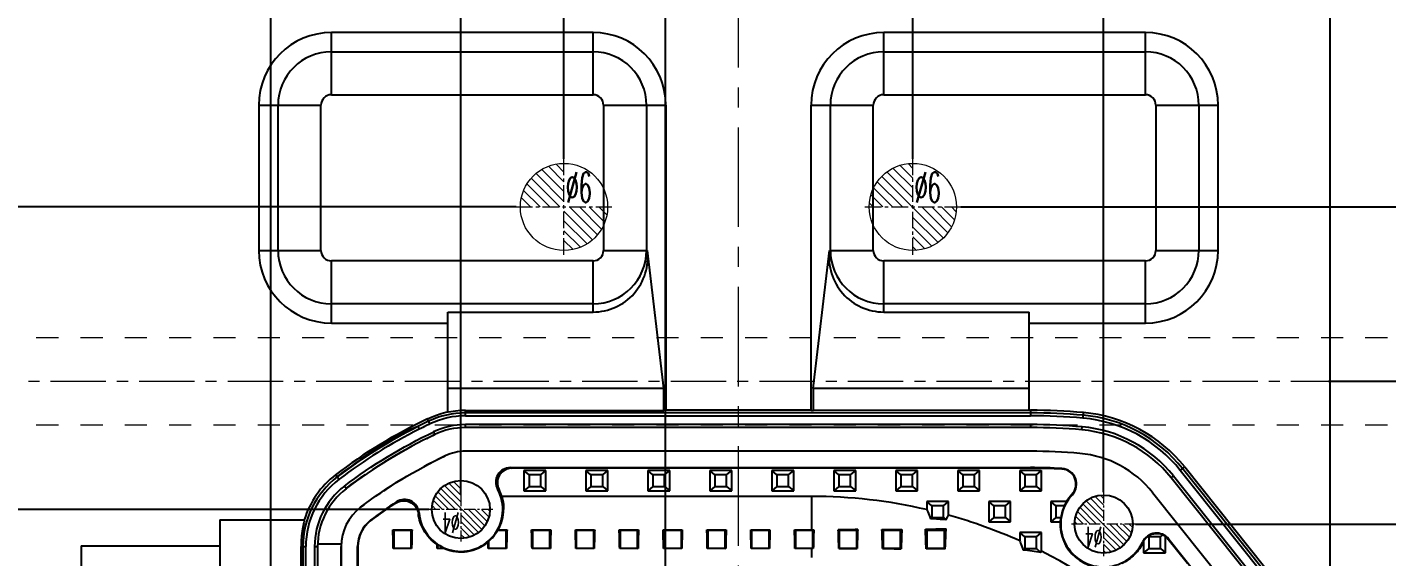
# Model space of a CAD drawing. Header units: millimetres. Extents: x -1495 to -116, y -3881 to 1305.
# Drawn here: x -784.2 to -690.7, y -1238.5 to -1202.1 of the extents above; entities that cross this region are included whole.
import ezdxf

# ---------------------------------------------------------------- set-up
doc = ezdxf.new("R2010")
doc.units = ezdxf.units.MM
doc.header["$LTSCALE"] = 16.335
doc.header["$PDMODE"] = 3
doc.header["$PDSIZE"] = 0.3125
doc.linetypes.add('CENTER', pattern=[0.6, 0.375, -0.075, 0.075, -0.075])
doc.linetypes.add('HIDDEN', pattern=[0.2, 0.1, -0.1])
doc.layers.get('0').update_dxf_attribs({"linetype": 'CONTINUOUS'})
doc.layers.get('Defpoints').update_dxf_attribs({"linetype": 'CONTINUOUS'})
for name, color, linetype, lineweight in [('center', 1, 'CENTER', 9), ('cool', 153, 'HIDDEN', 9), ('dim', 4, 'CONTINUOUS', 9), ('epin', 13, 'CONTINUOUS', 9)]:
    doc.layers.add(name, color=color, linetype=linetype, lineweight=lineweight)
doc.layers.add('DEFAULT_2', color=8, linetype='HIDDEN')
doc.styles.get("Standard").update_dxf_attribs({"font": 'txt', "width": 0.8})
doc.styles.add('TXT05', font='txt.shx', dxfattribs={"width": 0.5, "bigfont": 'gbcbig.shx'})
doc.dimstyles.new('副本 ISO-25-1', dxfattribs={"dimtxt": 5, "dimasz": 5, "dimexe": 0, "dimexo": 0, "dimgap": 0, "dimtad": 1, "dimtxsty": 'Standard', "dimcen": 0, "dimclrd": 4, "dimclre": 4, "dimclrt": 6, "dimazin": 0, "dimtfac": 1, "dimtofl": 0, "dimtmove": 0, "dimatfit": 3, "dimfxl": 0, "dimarcsym": 0})

# ---------------------------------------------------------------- blocks, each defined once
blk = doc.blocks.new('*D693')
at = {"color": 4, "linetype": 'Continuous', "lineweight": -2}
for p, q in [((-825.3, -1217.615), (-825.3, -1165.903)), ((-820.3, -1165.903), (-650.3, -1165.903)), ((-645.3, -1217.615), (-645.3, -1165.903))]:
    blk.add_line(p, q, dxfattribs=at)
at = {"color": 4}
for points in [[(-820.3, -1165.07), (-820.3, -1166.737), (-825.3, -1165.903)], [(-650.3, -1165.07), (-650.3, -1166.737), (-645.3, -1165.903)]]:
    blk.add_solid(points, dxfattribs=at)
at = {"layer": 'Defpoints', "color": 0}
for p in [(-645.3, -1165.903), (-825.3, -1217.615), (-645.3, -1217.615)]:
    blk.add_point(p, dxfattribs=at)
at = {"color": 6, "insert": (-737.089, -1163.403), "char_height": 5, "attachment_point": 5}
blk.add_mtext('180', dxfattribs=at)
blk = doc.blocks.new('*D698')
at = {"layer": 'Defpoints', "color": 0}
for p in [(-707.975, -1236.293), (-637.464, -1236.293), (-735.3, -1279.458)]:
    blk.add_point(p, dxfattribs=at)
at = {"layer": 'dim', "color": 4, "linetype": 'Continuous', "lineweight": -2}
blk.add_line((-707.975, -1236.293), (-629.797, -1236.293), dxfattribs=at)
at = {"layer": 'dim', "color": 6, "insert": (-633.631, -1234.835), "char_height": 2.5, "attachment_point": 5}
blk.add_mtext('43,17', dxfattribs=at)
blk = doc.blocks.new('*D699')
at = {"layer": 'Defpoints', "color": 0}
for p in [(-694.702, -1226.458), (-637.464, -1226.458), (-735.3, -1279.458)]:
    blk.add_point(p, dxfattribs=at)
at = {"layer": 'dim', "color": 4, "linetype": 'Continuous', "lineweight": -2}
blk.add_line((-694.702, -1226.458), (-634.131, -1226.458), dxfattribs=at)
at = {"layer": 'dim', "color": 6, "insert": (-635.797, -1225.208), "char_height": 2.5, "attachment_point": 5}
blk.add_mtext('53', dxfattribs=at)
blk = doc.blocks.new('*D700')
at = {"layer": 'Defpoints', "color": 0}
for p in [(-720, -1214.458), (-637.464, -1214.458), (-735.3, -1279.458)]:
    blk.add_point(p, dxfattribs=at)
at = {"layer": 'dim', "color": 4, "linetype": 'Continuous', "lineweight": -2}
blk.add_line((-720, -1214.458), (-634.131, -1214.458), dxfattribs=at)
at = {"layer": 'dim', "color": 6, "insert": (-635.797, -1213.208), "char_height": 2.5, "attachment_point": 5}
blk.add_mtext('65', dxfattribs=at)
blk = doc.blocks.new('*D701')
at = {"layer": 'Defpoints', "color": 0}
for p in [(-662.507, -1209.458), (-637.464, -1209.458), (-735.3, -1279.458)]:
    blk.add_point(p, dxfattribs=at)
at = {"layer": 'dim', "color": 4, "linetype": 'Continuous', "lineweight": -2}
blk.add_line((-662.507, -1209.458), (-634.464, -1209.458), dxfattribs=at)
at = {"layer": 'dim', "color": 6, "insert": (-635.964, -1208.208), "char_height": 2.5, "attachment_point": 5}
blk.add_mtext('70', dxfattribs=at)
blk = doc.blocks.new('*D712')
at = {"layer": 'Defpoints', "color": 0}
for p in [(-735.3, -1183.505), (-735.3, -1196.112), (-735.3, -1279.458)]:
    blk.add_point(p, dxfattribs=at)
at = {"layer": 'dim', "color": 4, "linetype": 'Continuous', "lineweight": -2}
blk.add_line((-735.3, -1196.112), (-735.3, -1182.505), dxfattribs=at)
at = {"layer": 'dim', "color": 6, "insert": (-736.55, -1183.005), "char_height": 2.5, "attachment_point": 5, "rotation": 90}
blk.add_mtext('0', dxfattribs=at)
blk = doc.blocks.new('*D713')
at = {"layer": 'Defpoints', "color": 0}
for p in [(-723.3, -1183.505), (-723.3, -1211.158), (-735.3, -1279.458)]:
    blk.add_point(p, dxfattribs=at)
at = {"layer": 'dim', "color": 4, "linetype": 'Continuous', "lineweight": -2}
blk.add_line((-723.3, -1211.158), (-723.3, -1180.838), dxfattribs=at)
at = {"layer": 'dim', "color": 6, "insert": (-724.55, -1182.171), "char_height": 2.5, "attachment_point": 5, "rotation": 90}
blk.add_mtext('12', dxfattribs=at)
blk = doc.blocks.new('*D714')
at = {"layer": 'Defpoints', "color": 0}
for p in [(-710.175, -1183.505), (-710.175, -1234.093), (-735.3, -1279.458)]:
    blk.add_point(p, dxfattribs=at)
at = {"layer": 'dim', "color": 4, "linetype": 'Continuous', "lineweight": -2}
blk.add_line((-710.175, -1234.093), (-710.175, -1175.838), dxfattribs=at)
at = {"layer": 'dim', "color": 6, "insert": (-711.634, -1179.671), "char_height": 2.5, "attachment_point": 5, "rotation": 90}
blk.add_mtext('25,13', dxfattribs=at)
blk = doc.blocks.new('*D715')
at = {"layer": 'Defpoints', "color": 0}
for p in [(-694.598, -1183.505), (-694.598, -1252.183), (-735.3, -1279.458)]:
    blk.add_point(p, dxfattribs=at)
at = {"layer": 'dim', "color": 4, "linetype": 'Continuous', "lineweight": -2}
blk.add_line((-694.598, -1252.183), (-694.598, -1177.505), dxfattribs=at)
at = {"layer": 'dim', "color": 6, "insert": (-696.056, -1180.505), "char_height": 2.5, "attachment_point": 5, "rotation": 90}
blk.add_mtext('40,7', dxfattribs=at)
blk = doc.blocks.new('*D716')
at = {"layer": 'Defpoints', "color": 0}
for p in [(-665.3, -1183.505), (-665.3, -1202.858), (-735.3, -1279.458)]:
    blk.add_point(p, dxfattribs=at)
at = {"layer": 'dim', "color": 4, "linetype": 'Continuous', "lineweight": -2}
blk.add_line((-665.3, -1202.858), (-665.3, -1180.505), dxfattribs=at)
at = {"layer": 'dim', "color": 6, "insert": (-666.55, -1182.005), "char_height": 2.5, "attachment_point": 5, "rotation": 90}
blk.add_mtext('70', dxfattribs=at)
blk = doc.blocks.new('*D717')
at = {"layer": 'Defpoints', "color": 0}
for p in [(-740.325, -1183.505), (-740.325, -1249.67), (-735.3, -1279.458)]:
    blk.add_point(p, dxfattribs=at)
at = {"layer": 'dim', "color": 4, "linetype": 'Continuous', "lineweight": -2}
blk.add_line((-740.325, -1249.67), (-740.325, -1177.505), dxfattribs=at)
at = {"layer": 'dim', "color": 6, "insert": (-741.784, -1180.505), "char_height": 2.5, "attachment_point": 5, "rotation": 90}
blk.add_mtext('5,03', dxfattribs=at)
blk = doc.blocks.new('*D718')
at = {"layer": 'Defpoints', "color": 0}
for p in [(-754.395, -1183.505), (-754.395, -1234.277), (-735.3, -1279.458)]:
    blk.add_point(p, dxfattribs=at)
at = {"layer": 'dim', "color": 4, "linetype": 'Continuous', "lineweight": -2}
blk.add_line((-754.395, -1234.277), (-754.395, -1178.505), dxfattribs=at)
at = {"layer": 'dim', "color": 6, "insert": (-755.854, -1181.005), "char_height": 2.5, "attachment_point": 5, "rotation": 90}
blk.add_mtext('19,1', dxfattribs=at)
blk = doc.blocks.new('*D719')
at = {"layer": 'Defpoints', "color": 0}
for p in [(-767.46, -1183.505), (-767.46, -1249.573), (-735.3, -1279.458)]:
    blk.add_point(p, dxfattribs=at)
at = {"layer": 'dim', "color": 4, "linetype": 'Continuous', "lineweight": -2}
blk.add_line((-767.46, -1249.573), (-767.46, -1175.838), dxfattribs=at)
at = {"layer": 'dim', "color": 6, "insert": (-768.919, -1179.671), "char_height": 2.5, "attachment_point": 5, "rotation": 90}
blk.add_mtext('32,16', dxfattribs=at)
blk = doc.blocks.new('*D720')
at = {"layer": 'Defpoints', "color": 0}
for p in [(-747.3, -1183.505), (-747.3, -1211.158), (-735.3, -1279.458)]:
    blk.add_point(p, dxfattribs=at)
at = {"layer": 'dim', "color": 4, "linetype": 'Continuous', "lineweight": -2}
blk.add_line((-747.3, -1211.158), (-747.3, -1180.838), dxfattribs=at)
at = {"layer": 'dim', "color": 6, "insert": (-748.55, -1182.171), "char_height": 2.5, "attachment_point": 5, "rotation": 90}
blk.add_mtext('12', dxfattribs=at)
blk = doc.blocks.new('*D721')
at = {"layer": 'Defpoints', "color": 0}
for p in [(-805.3, -1183.505), (-805.3, -1202.858), (-735.3, -1279.458)]:
    blk.add_point(p, dxfattribs=at)
at = {"layer": 'dim', "color": 4, "linetype": 'Continuous', "lineweight": -2}
blk.add_line((-805.3, -1202.858), (-805.3, -1180.505), dxfattribs=at)
at = {"layer": 'dim', "color": 6, "insert": (-806.55, -1182.005), "char_height": 2.5, "attachment_point": 5, "rotation": 90}
blk.add_mtext('70', dxfattribs=at)
blk = doc.blocks.new('*D722')
at = {"layer": 'Defpoints', "color": 0}
for p in [(-832.614, -1226.458), (-799.722, -1226.458), (-735.3, -1279.458)]:
    blk.add_point(p, dxfattribs=at)
at = {"layer": 'dim', "color": 4, "linetype": 'Continuous', "lineweight": -2}
blk.add_line((-799.722, -1226.458), (-835.947, -1226.458), dxfattribs=at)
at = {"layer": 'dim', "color": 6, "insert": (-834.28, -1225.208), "char_height": 2.5, "attachment_point": 5}
blk.add_mtext('53', dxfattribs=at)
blk = doc.blocks.new('*D723')
at = {"layer": 'Defpoints', "color": 0}
for p in [(-832.614, -1209.458), (-808.99, -1209.458), (-735.3, -1279.458)]:
    blk.add_point(p, dxfattribs=at)
at = {"layer": 'dim', "color": 4, "linetype": 'Continuous', "lineweight": -2}
blk.add_line((-808.99, -1209.458), (-835.614, -1209.458), dxfattribs=at)
at = {"layer": 'dim', "color": 6, "insert": (-834.114, -1208.208), "char_height": 2.5, "attachment_point": 5}
blk.add_mtext('70', dxfattribs=at)
blk = doc.blocks.new('*D724')
at = {"layer": 'Defpoints', "color": 0}
for p in [(-832.614, -1214.458), (-750.6, -1214.458), (-735.3, -1279.458)]:
    blk.add_point(p, dxfattribs=at)
at = {"layer": 'dim', "color": 4, "linetype": 'Continuous', "lineweight": -2}
blk.add_line((-750.6, -1214.458), (-835.947, -1214.458), dxfattribs=at)
at = {"layer": 'dim', "color": 6, "insert": (-834.28, -1213.208), "char_height": 2.5, "attachment_point": 5}
blk.add_mtext('65', dxfattribs=at)
blk = doc.blocks.new('*D725')
at = {"layer": 'Defpoints', "color": 0}
for p in [(-832.614, -1235.288), (-756.595, -1235.288), (-735.3, -1279.458)]:
    blk.add_point(p, dxfattribs=at)
at = {"layer": 'dim', "color": 4, "linetype": 'Continuous', "lineweight": -2}
blk.add_line((-756.595, -1235.288), (-840.28, -1235.288), dxfattribs=at)
at = {"layer": 'dim', "color": 6, "insert": (-836.447, -1233.83), "char_height": 2.5, "attachment_point": 5}
blk.add_mtext('44,17', dxfattribs=at)
blk = doc.blocks.new('epin_ejp_6')
at = {"layer": 'epin'}
h = blk.add_hatch(dxfattribs=at)
h.set_pattern_fill('_ANSI31', color=123, scale=0.15, angle=90, style=0)
h.set_pattern_definition([(135, (735.3002, 266.8078), (-0.3367596, -0.3367596), [])])
h.paths.add_polyline_path([(0, 3, 0.414214), (-3, 0), (0, 0)])
h.paths.add_polyline_path([(3, 0), (0, 0), (0, -3, 0.414214)])
at = {"layer": 'epin', "color": 1, "linetype": 'CENTER', "ltscale": 0.186593}
for p, q in [((0, -3.3), (0, 3.3)), ((-3.3, 0), (3.3, 0))]:
    blk.add_line(p, q, dxfattribs=at)
at = {"layer": 'epin'}
blk.add_circle((0, 0), 3, dxfattribs=at)
at = {"layer": 'epin', "color": 6, "style": 'TXT05', "width": 0.5}
blk.add_text('%%c6', height=2.1, dxfattribs=at).set_placement((0.12, 0.3))
blk = doc.blocks.new('epin_ejp_4')
at = {"layer": 'epin'}
h = blk.add_hatch(dxfattribs=at)
h.set_pattern_fill('_ANSI31', color=123, scale=0.1, angle=90, style=0)
h.set_pattern_definition([(135, (760.4252, 313.6428), (-0.2245064, -0.2245064), [])])
h.paths.add_polyline_path([(0, 2, 0.414214), (-2, 0), (0, 0)])
h.paths.add_polyline_path([(2, 0), (0, 0), (0, -2, 0.414214)])
at = {"layer": 'epin', "color": 1, "linetype": 'CENTER', "ltscale": 0.124395}
for p, q in [((0, -2.2), (0, 2.2)), ((-2.2, 0), (2.2, 0))]:
    blk.add_line(p, q, dxfattribs=at)
at = {"layer": 'epin'}
blk.add_circle((0, 0), 2, dxfattribs=at)
at = {"layer": 'epin', "color": 6, "style": 'TXT05', "width": 0.5}
blk.add_text('%%c4', height=1.4, dxfattribs=at).set_placement((0.08, 0.2))

msp = doc.modelspace()

# ---------------------------------------------------------------- linework, layer by layer
at = {"color": 7, "linetype": 'Continuous'}
for p, q in [((-763.3, -1206.734), (-763.3, -1202.454)), ((-745.3, -1202.454), (-763.3, -1202.454)), ((-745.3, -1206.734), (-745.3, -1202.454)), ((-725.3, -1206.734), (-725.3, -1202.454)), ((-707.3, -1202.454), (-725.3, -1202.454)), ((-707.3, -1206.734), (-707.3, -1202.454)), ((-763.3, -1203.78), (-745.3, -1203.78)), ((-725.3, -1203.78), (-707.3, -1203.78)), ((-768.3, -1207.454), (-768.3, -1217.454)), ((-768.3, -1207.454), (-764.02, -1207.454)), ((-766.974, -1217.454), (-766.974, -1207.454)), ((-764.02, -1217.454), (-764.02, -1207.454)), ((-763.3, -1206.734), (-745.3, -1206.734)), ((-744.581, -1207.454), (-744.581, -1217.454)), ((-744.581, -1207.454), (-740.3, -1207.454)), ((-741.626, -1207.454), (-741.626, -1217.454)), ((-740.3, -1207.454), (-740.3, -1228.454)), ((-730.3, -1228.454), (-730.3, -1207.454)), ((-730.3, -1207.454), (-726.02, -1207.454)), ((-728.974, -1217.454), (-728.974, -1207.454)), ((-726.02, -1217.454), (-726.02, -1207.454)), ((-725.3, -1206.734), (-707.3, -1206.734)), ((-706.581, -1207.454), (-706.581, -1217.454)), ((-706.581, -1207.454), (-702.3, -1207.454)), ((-703.626, -1207.454), (-703.626, -1217.454)), ((-702.3, -1217.454), (-702.3, -1207.454)), ((-768.3, -1217.454), (-764.02, -1217.454)), ((-744.581, -1217.454), (-741.558, -1217.454)), ((-740.441, -1226.954), (-741.558, -1217.454)), ((-730.159, -1226.954), (-729.042, -1217.454)), ((-729.042, -1217.454), (-726.02, -1217.454)), ((-706.581, -1217.454), (-702.3, -1217.454)), ((-763.3, -1222.454), (-763.3, -1218.173)), ((-745.3, -1218.173), (-763.3, -1218.173)), ((-745.3, -1221.695), (-745.3, -1218.173)), ((-725.3, -1221.695), (-725.3, -1218.173)), ((-707.3, -1218.173), (-725.3, -1218.173)), ((-707.3, -1222.454), (-707.3, -1218.173)), ((-745.3, -1221.128), (-763.3, -1221.128)), ((-707.3, -1221.128), (-725.3, -1221.128)), ((-763.3, -1222.454), (-755.3, -1222.454)), ((-755.3, -1228.578), (-755.3, -1221.695)), ((-755.3, -1221.695), (-745.3, -1221.695)), ((-725.3, -1221.695), (-715.3, -1221.695)), ((-715.3, -1228.454), (-715.3, -1221.695)), ((-715.3, -1222.454), (-707.3, -1222.454)), ((-740.441, -1226.954), (-755.3, -1226.954)), ((-740.441, -1228.471), (-740.441, -1226.954)), ((-730.159, -1226.954), (-730.159, -1228.471)), ((-715.3, -1226.954), (-730.159, -1226.954)), ((-756.528, -1229.399), (-756.696, -1229.05)), ((-754.081, -1228.841), (-754.081, -1228.471)), ((-754.081, -1228.471), (-740.441, -1228.471)), ((-715.2, -1228.64), (-754.081, -1228.64)), ((-754.081, -1228.841), (-715.2, -1228.841)), ((-740.3, -1228.454), (-740.441, -1228.471)), ((-730.3, -1228.454), (-740.3, -1228.454)), ((-730.3, -1228.454), (-730.159, -1228.471)), ((-715.2, -1228.454), (-730.159, -1228.471)), ((-715.2, -1228.454), (-715.2, -1228.841)), ((-711.593, -1229.001), (-711.559, -1228.616)), ((-757.359, -1229.585), (-757.268, -1229.764)), ((-756.179, -1230.123), (-756.266, -1229.941)), ((-715.2, -1229.443), (-754.082, -1229.443)), ((-754.082, -1229.65), (-754.082, -1229.644)), ((-715.2, -1229.65), (-754.082, -1229.65)), ((-715.2, -1229.443), (-715.2, -1229.644)), ((-711.665, -1229.807), (-711.647, -1229.601)), ((-761.34, -1231.839), (-761.316, -1231.874)), ((-755.469, -1231.597), (-755.471, -1231.594)), ((-754.082, -1231.281), (-754.082, -1231.278)), ((-715.2, -1231.278), (-754.082, -1231.278)), ((-715.2, -1231.278), (-715.2, -1231.281)), ((-711.81, -1231.428), (-711.81, -1231.432)), ((-750.989, -1232.408), (-750.878, -1232.447)), ((-750.989, -1232.408), (-715.2, -1232.408)), ((-715.2, -1232.447), (-750.878, -1232.447)), ((-750.058, -1232.609), (-750.058, -1234.016)), ((-749.707, -1232.911), (-750.058, -1232.609)), ((-748.551, -1232.609), (-750.058, -1232.609)), ((-748.903, -1232.911), (-748.551, -1232.609)), ((-748.551, -1234.016), (-748.551, -1232.609)), ((-745.794, -1232.609), (-745.794, -1234.016)), ((-745.443, -1232.911), (-745.794, -1232.609)), ((-744.287, -1232.609), (-745.794, -1232.609)), ((-744.639, -1232.911), (-744.287, -1232.609)), ((-744.287, -1234.016), (-744.287, -1232.609)), ((-741.531, -1232.609), (-741.531, -1234.016)), ((-741.179, -1232.911), (-741.531, -1232.609)), ((-740.023, -1232.609), (-741.531, -1232.609)), ((-740.375, -1232.911), (-740.023, -1232.609)), ((-740.023, -1234.016), (-740.023, -1232.609)), ((-737.267, -1232.609), (-737.267, -1234.016)), ((-736.915, -1232.911), (-737.267, -1232.609)), ((-735.759, -1232.609), (-737.267, -1232.609)), ((-736.111, -1232.911), (-735.759, -1232.609)), ((-735.759, -1234.016), (-735.759, -1232.609)), ((-733.003, -1232.609), (-733.003, -1234.016)), ((-732.651, -1232.911), (-733.003, -1232.609)), ((-731.495, -1232.609), (-733.003, -1232.609)), ((-731.847, -1232.911), (-731.495, -1232.609)), ((-731.495, -1234.016), (-731.495, -1232.609)), ((-728.739, -1232.609), (-728.739, -1234.016)), ((-728.387, -1232.911), (-728.739, -1232.609)), ((-727.232, -1232.609), (-728.739, -1232.609)), ((-727.583, -1232.911), (-727.232, -1232.609)), ((-727.232, -1234.016), (-727.232, -1232.609)), ((-724.475, -1232.609), (-724.475, -1234.016)), ((-724.123, -1232.911), (-724.475, -1232.609)), ((-722.968, -1232.609), (-724.475, -1232.609)), ((-723.319, -1232.911), (-722.968, -1232.609)), ((-722.968, -1234.016), (-722.968, -1232.609)), ((-720.211, -1232.609), (-720.211, -1234.016)), ((-719.86, -1232.911), (-720.211, -1232.609)), ((-718.704, -1232.609), (-720.211, -1232.609)), ((-719.056, -1232.911), (-718.704, -1232.609)), ((-718.704, -1234.016), (-718.704, -1232.609)), ((-715.948, -1232.609), (-715.948, -1234.016)), ((-715.596, -1232.911), (-715.948, -1232.609)), ((-714.44, -1232.609), (-715.948, -1232.609)), ((-715.2, -1232.408), (-715.2, -1232.447)), ((-714.792, -1232.911), (-714.44, -1232.609)), ((-714.44, -1234.016), (-714.44, -1232.609)), ((-713.042, -1232.471), (-713.045, -1232.51)), ((-704.897, -1232.6), (-704.595, -1232.359)), ((-690.059, -1251.201), (-704.897, -1232.6)), ((-689.901, -1251.076), (-704.74, -1232.475)), ((-704.595, -1232.359), (-689.756, -1250.96)), ((-763.014, -1232.903), (-762.779, -1233.21)), ((-762.286, -1233.85), (-762.412, -1233.686)), ((-749.707, -1233.715), (-750.058, -1234.016)), ((-749.707, -1232.911), (-749.707, -1233.715)), ((-748.903, -1232.911), (-749.707, -1232.911)), ((-749.707, -1233.715), (-748.903, -1233.715)), ((-748.903, -1233.715), (-748.903, -1232.911)), ((-748.903, -1233.715), (-748.551, -1234.016)), ((-745.443, -1233.715), (-745.794, -1234.016)), ((-745.443, -1232.911), (-745.443, -1233.715)), ((-744.639, -1232.911), (-745.443, -1232.911)), ((-745.443, -1233.715), (-744.639, -1233.715)), ((-744.639, -1233.715), (-744.639, -1232.911)), ((-744.639, -1233.715), (-744.287, -1234.016)), ((-741.179, -1233.715), (-741.531, -1234.016)), ((-741.179, -1232.911), (-741.179, -1233.715)), ((-740.375, -1232.911), (-741.179, -1232.911)), ((-741.179, -1233.715), (-740.375, -1233.715)), ((-740.375, -1233.715), (-740.375, -1232.911)), ((-740.375, -1233.715), (-740.023, -1234.016)), ((-736.915, -1233.715), (-737.267, -1234.016)), ((-736.915, -1232.911), (-736.915, -1233.715)), ((-736.111, -1232.911), (-736.915, -1232.911)), ((-736.915, -1233.715), (-736.111, -1233.715)), ((-736.111, -1233.715), (-736.111, -1232.911)), ((-736.111, -1233.715), (-735.759, -1234.016)), ((-732.651, -1233.715), (-733.003, -1234.016)), ((-732.651, -1232.911), (-732.651, -1233.715)), ((-731.847, -1232.911), (-732.651, -1232.911)), ((-732.651, -1233.715), (-731.847, -1233.715)), ((-731.847, -1233.715), (-731.847, -1232.911)), ((-731.847, -1233.715), (-731.495, -1234.016)), ((-728.387, -1233.715), (-728.739, -1234.016)), ((-728.387, -1232.911), (-728.387, -1233.715)), ((-727.583, -1232.911), (-728.387, -1232.911)), ((-728.387, -1233.715), (-727.583, -1233.715)), ((-727.583, -1233.715), (-727.583, -1232.911)), ((-727.583, -1233.715), (-727.232, -1234.016)), ((-724.123, -1233.715), (-724.475, -1234.016)), ((-724.123, -1232.911), (-724.123, -1233.715)), ((-723.319, -1232.911), (-724.123, -1232.911)), ((-724.123, -1233.715), (-723.319, -1233.715)), ((-723.319, -1233.715), (-723.319, -1232.911)), ((-723.319, -1233.715), (-722.968, -1234.016)), ((-719.86, -1233.715), (-720.211, -1234.016)), ((-719.86, -1232.911), (-719.86, -1233.715)), ((-719.056, -1232.911), (-719.86, -1232.911)), ((-719.86, -1233.715), (-719.056, -1233.715)), ((-719.056, -1233.715), (-719.056, -1232.911)), ((-719.056, -1233.715), (-718.704, -1234.016)), ((-715.596, -1233.715), (-715.948, -1234.016)), ((-715.596, -1232.911), (-715.596, -1233.715)), ((-714.792, -1232.911), (-715.596, -1232.911)), ((-715.596, -1233.715), (-714.792, -1233.715)), ((-714.792, -1233.715), (-714.792, -1232.911)), ((-714.792, -1233.715), (-714.44, -1234.016)), ((-705.53, -1233.105), (-705.368, -1232.976)), ((-690.691, -1251.706), (-705.53, -1233.105)), ((-705.368, -1232.976), (-690.53, -1251.577)), ((-730.275, -1234.389), (-751.573, -1234.389)), ((-750.058, -1234.016), (-748.551, -1234.016)), ((-745.794, -1234.016), (-744.287, -1234.016)), ((-741.531, -1234.016), (-740.023, -1234.016)), ((-737.267, -1234.016), (-735.759, -1234.016)), ((-733.003, -1234.016), (-731.495, -1234.016)), ((-730.275, -1234.389), (-730.275, -1236.683)), ((-728.739, -1234.016), (-727.232, -1234.016)), ((-724.475, -1234.016), (-722.968, -1234.016)), ((-720.211, -1234.016), (-718.704, -1234.016)), ((-715.948, -1234.016), (-714.44, -1234.016)), ((-712.324, -1234.273), (-712.353, -1234.246)), ((-706.805, -1234.122), (-706.802, -1234.12)), ((-706.802, -1234.12), (-691.964, -1252.721)), ((-761.294, -1235.138), (-761.292, -1235.14)), ((-722.343, -1234.741), (-722.343, -1235.298)), ((-721.992, -1235.043), (-722.343, -1234.741)), ((-720.836, -1234.741), (-722.343, -1234.741)), ((-721.992, -1235.043), (-721.992, -1235.847)), ((-721.188, -1235.043), (-721.992, -1235.043)), ((-721.188, -1235.043), (-720.836, -1234.741)), ((-721.188, -1235.847), (-721.188, -1235.043)), ((-720.836, -1235.684), (-720.836, -1234.741)), ((-718.079, -1234.741), (-718.079, -1236.148)), ((-716.572, -1234.741), (-718.079, -1234.741)), ((-717.728, -1235.043), (-718.079, -1234.741)), ((-717.728, -1235.043), (-717.728, -1235.847)), ((-716.924, -1235.043), (-717.728, -1235.043)), ((-716.924, -1235.043), (-716.572, -1234.741)), ((-716.924, -1235.847), (-716.924, -1235.043)), ((-716.572, -1236.148), (-716.572, -1234.741)), ((-713.816, -1234.741), (-713.816, -1236.148)), ((-712.729, -1234.741), (-713.816, -1234.741)), ((-713.464, -1235.043), (-713.816, -1234.741)), ((-713.464, -1235.043), (-713.464, -1235.847)), ((-712.88, -1235.043), (-713.464, -1235.043)), ((-770.975, -1235.991), (-770.975, -1242.624)), ((-770.975, -1235.991), (-765.168, -1235.991)), ((-760.606, -1236.032), (-760.591, -1236.051)), ((-721.992, -1235.847), (-722.082, -1235.924)), ((-721.992, -1235.847), (-721.188, -1235.847)), ((-721.188, -1235.847), (-721.012, -1235.997)), ((-717.728, -1235.847), (-718.079, -1236.148)), ((-718.079, -1236.148), (-716.572, -1236.148)), ((-717.728, -1235.847), (-716.924, -1235.847)), ((-716.924, -1235.847), (-716.572, -1236.148)), ((-713.464, -1235.847), (-713.816, -1236.148)), ((-713.816, -1236.148), (-713.16, -1236.148)), ((-713.464, -1235.847), (-713.121, -1235.847)), ((-759.018, -1236.743), (-759.078, -1236.683)), ((-759.078, -1236.683), (-757.752, -1236.683)), ((-759.018, -1236.743), (-759.018, -1237.949)), ((-757.812, -1236.743), (-759.018, -1236.743)), ((-757.812, -1236.743), (-757.752, -1236.683)), ((-757.812, -1237.949), (-757.812, -1236.743)), ((-752.486, -1237.483), (-752.486, -1237.949)), ((-751.28, -1236.743), (-751.876, -1236.743)), ((-751.824, -1236.683), (-751.22, -1236.683)), ((-751.28, -1236.743), (-751.22, -1236.683)), ((-751.28, -1237.949), (-751.28, -1236.743)), ((-749.471, -1236.743), (-749.531, -1236.683)), ((-749.531, -1236.683), (-748.205, -1236.683)), ((-749.471, -1236.743), (-749.471, -1237.949)), ((-748.265, -1236.743), (-749.471, -1236.743)), ((-748.265, -1236.743), (-748.205, -1236.683)), ((-748.265, -1237.949), (-748.265, -1236.743)), ((-746.456, -1236.743), (-746.516, -1236.683)), ((-746.516, -1236.683), (-745.19, -1236.683)), ((-746.456, -1236.743), (-746.456, -1237.949)), ((-745.25, -1236.743), (-746.456, -1236.743)), ((-745.25, -1236.743), (-745.19, -1236.683)), ((-745.25, -1237.949), (-745.25, -1236.743)), ((-743.441, -1236.743), (-743.501, -1236.683)), ((-743.501, -1236.683), (-742.175, -1236.683)), ((-743.441, -1236.743), (-743.441, -1237.949)), ((-742.235, -1236.743), (-743.441, -1236.743)), ((-742.235, -1236.743), (-742.175, -1236.683)), ((-742.235, -1237.949), (-742.235, -1236.743)), ((-740.426, -1236.743), (-740.486, -1236.683)), ((-740.486, -1236.683), (-739.16, -1236.683)), ((-740.426, -1236.743), (-740.426, -1237.949)), ((-739.22, -1236.743), (-740.426, -1236.743)), ((-739.22, -1236.743), (-739.16, -1236.683)), ((-739.22, -1237.949), (-739.22, -1236.743)), ((-737.411, -1236.743), (-737.471, -1236.683)), ((-737.471, -1236.683), (-736.145, -1236.683)), ((-737.411, -1236.743), (-737.411, -1237.949)), ((-736.205, -1236.743), (-737.411, -1236.743)), ((-736.205, -1236.743), (-736.145, -1236.683)), ((-736.205, -1237.949), (-736.205, -1236.743)), ((-734.396, -1236.743), (-734.456, -1236.683)), ((-734.456, -1236.683), (-733.13, -1236.683)), ((-734.396, -1236.743), (-734.396, -1237.949)), ((-733.19, -1236.743), (-734.396, -1236.743)), ((-733.19, -1236.743), (-733.13, -1236.683)), ((-733.19, -1237.949), (-733.19, -1236.743)), ((-731.381, -1236.743), (-731.441, -1236.683)), ((-731.441, -1236.683), (-730.275, -1236.683)), ((-731.381, -1236.743), (-731.381, -1237.949)), ((-730.175, -1236.743), (-731.381, -1236.743)), ((-730.275, -1236.683), (-730.115, -1236.683)), ((-730.175, -1236.743), (-730.115, -1236.683)), ((-730.175, -1237.949), (-730.175, -1236.743)), ((-728.366, -1236.743), (-728.428, -1236.681)), ((-728.366, -1236.743), (-728.366, -1237.949)), ((-727.16, -1236.743), (-728.366, -1236.743)), ((-727.16, -1236.743), (-727.094, -1236.678)), ((-727.16, -1237.949), (-727.16, -1236.743)), ((-725.351, -1236.743), (-725.424, -1236.669)), ((-725.351, -1236.743), (-725.351, -1237.949)), ((-724.145, -1236.743), (-725.351, -1236.743)), ((-724.145, -1236.743), (-724.061, -1236.659)), ((-724.145, -1237.949), (-724.145, -1236.743)), ((-722.336, -1236.743), (-722.437, -1236.642)), ((-722.336, -1236.743), (-722.336, -1237.949)), ((-721.13, -1236.743), (-722.336, -1236.743)), ((-721.13, -1236.743), (-721.006, -1236.62)), ((-721.13, -1237.949), (-721.13, -1236.743)), ((-715.948, -1236.873), (-715.948, -1237.45)), ((-714.44, -1236.873), (-715.948, -1236.873)), ((-715.596, -1237.175), (-715.948, -1236.873)), ((-715.596, -1237.175), (-715.596, -1237.979)), ((-714.792, -1237.175), (-715.596, -1237.175)), ((-714.792, -1237.175), (-714.44, -1236.873)), ((-714.792, -1237.979), (-714.792, -1237.175)), ((-714.44, -1238.168), (-714.44, -1236.873)), ((-707.42, -1237.467), (-707.42, -1238.28)), ((-707.068, -1237.175), (-707.117, -1237.132)), ((-707.068, -1237.175), (-707.068, -1237.979)), ((-706.264, -1237.175), (-707.068, -1237.175)), ((-706.264, -1237.175), (-706.11, -1237.043)), ((-706.264, -1237.979), (-706.264, -1237.175)), ((-705.912, -1238.28), (-705.912, -1237.165)), ((-705.725, -1237.347), (-705.694, -1237.322)), ((-704.402, -1239.005), (-705.725, -1237.347)), ((-705.694, -1237.322), (-695.506, -1250.094)), ((-780.515, -1237.803), (-780.515, -1240.813)), ((-780.515, -1237.803), (-770.975, -1237.803)), ((-765.388, -1237.845), (-765.064, -1237.845)), ((-765.264, -1237.845), (-765.264, -1243.529)), ((-765.064, -1243.529), (-765.064, -1237.845)), ((-764.461, -1237.843), (-764.461, -1243.529)), ((-764.461, -1237.843), (-764.26, -1237.843)), ((-762.623, -1237.684), (-764.251, -1237.684)), ((-762.626, -1237.84), (-762.623, -1237.84)), ((-761.496, -1243.529), (-761.496, -1237.838)), ((-761.496, -1237.838), (-761.479, -1237.838)), ((-759.018, -1237.949), (-759.047, -1237.978)), ((-757.784, -1237.978), (-759.047, -1237.978)), ((-759.018, -1237.949), (-757.812, -1237.949)), ((-757.812, -1237.949), (-757.784, -1237.978)), ((-756.003, -1237.949), (-756.032, -1237.978)), ((-755.524, -1237.978), (-756.032, -1237.978)), ((-756.003, -1237.713), (-756.003, -1237.949)), ((-756.003, -1237.949), (-755.571, -1237.949)), ((-752.486, -1237.949), (-752.514, -1237.978)), ((-751.251, -1237.978), (-752.514, -1237.978)), ((-752.486, -1237.949), (-751.28, -1237.949)), ((-751.28, -1237.949), (-751.251, -1237.978)), ((-749.471, -1237.949), (-749.499, -1237.978)), ((-748.236, -1237.978), (-749.499, -1237.978)), ((-749.471, -1237.949), (-748.265, -1237.949)), ((-748.265, -1237.949), (-748.236, -1237.978)), ((-746.456, -1237.949), (-746.484, -1237.978)), ((-745.221, -1237.978), (-746.484, -1237.978)), ((-746.456, -1237.949), (-745.25, -1237.949)), ((-745.25, -1237.949), (-745.221, -1237.978)), ((-743.441, -1237.949), (-743.469, -1237.978)), ((-742.206, -1237.978), (-743.469, -1237.978)), ((-743.441, -1237.949), (-742.235, -1237.949)), ((-742.235, -1237.949), (-742.206, -1237.978)), ((-740.426, -1237.949), (-740.454, -1237.978)), ((-739.191, -1237.978), (-740.454, -1237.978)), ((-740.426, -1237.949), (-739.22, -1237.949)), ((-739.22, -1237.949), (-739.191, -1237.978)), ((-737.411, -1237.949), (-737.439, -1237.978)), ((-736.176, -1237.978), (-737.439, -1237.978)), ((-737.411, -1237.949), (-736.205, -1237.949)), ((-736.205, -1237.949), (-736.176, -1237.978)), ((-734.396, -1237.949), (-734.424, -1237.978)), ((-733.161, -1237.978), (-734.424, -1237.978)), ((-734.396, -1237.949), (-733.19, -1237.949)), ((-733.19, -1237.949), (-733.161, -1237.978)), ((-731.381, -1237.949), (-731.409, -1237.978)), ((-730.275, -1237.978), (-731.409, -1237.978)), ((-731.381, -1237.949), (-730.175, -1237.949)), ((-730.275, -1237.978), (-730.275, -1238.604)), ((-730.146, -1237.978), (-730.275, -1237.978)), ((-730.175, -1237.949), (-730.146, -1237.978)), ((-728.366, -1237.949), (-728.395, -1237.978)), ((-728.366, -1237.949), (-727.16, -1237.949)), ((-727.16, -1237.949), (-727.129, -1237.98)), ((-725.351, -1237.949), (-725.386, -1237.984)), ((-725.351, -1237.949), (-724.145, -1237.949)), ((-724.145, -1237.949), (-724.105, -1237.989)), ((-722.336, -1237.949), (-722.385, -1237.999)), ((-722.336, -1237.949), (-721.13, -1237.949)), ((-721.13, -1237.949), (-721.07, -1238.009)), ((-715.596, -1237.979), (-715.715, -1238.081)), ((-715.596, -1237.979), (-714.792, -1237.979)), ((-714.792, -1237.979), (-714.487, -1238.24)), ((-707.466, -1237.554), (-707.502, -1237.538)), ((-707.068, -1237.979), (-707.42, -1238.28)), ((-707.42, -1238.28), (-705.912, -1238.28)), ((-707.068, -1237.979), (-706.264, -1237.979)), ((-706.264, -1237.979), (-705.912, -1238.28))]:
    msp.add_line(p, q, dxfattribs=at)
for centre in [(-754.395, -1235.288), (-710.175, -1236.293)]:
    msp.add_circle(centre, 2, dxfattribs=at)
for centre, radius, start, end in [((-763.3, -1207.454), 5, 90, 180), ((-745.3, -1207.454), 5, 0, 90), ((-725.3, -1207.454), 5, 90, 180), ((-707.3, -1207.454), 5, 0, 90), ((-763.3, -1207.454), 3.674, 90, 180), ((-745.3, -1207.454), 3.674, 0, 90), ((-725.3, -1207.454), 3.674, 90, 180), ((-707.3, -1207.454), 3.674, 0, 90), ((-763.3, -1207.454), 0.719, 90, 180), ((-745.3, -1207.454), 0.719, 0, 90), ((-725.3, -1207.454), 0.719, 90, 180), ((-707.3, -1207.454), 0.719, 0, 90), ((-763.3, -1217.454), 5, 180, 270), ((-763.3, -1217.454), 3.674, 180, 270), ((-763.3, -1217.454), 0.719, 180, 270), ((-745.3, -1217.454), 3.674, 270, 0), ((-745.3, -1217.454), 0.719, 270, 0), ((-725.3, -1217.454), 3.674, 180, 270), ((-725.3, -1217.454), 0.719, 180, 270), ((-707.3, -1217.454), 5, 270, 0), ((-707.3, -1217.454), 3.674, 270, 0), ((-707.3, -1217.454), 0.719, 270, 0), ((-754.081, -1234.484), 6.013, 90, 115.69744), ((-754.081, -1234.484), 5.844, 90, 115.69744), ((-754.081, -1234.484), 5.643, 90, 115.69744), ((-715.2, -1269.458), 41.004, 84.90526, 90), ((-715.2, -1269.458), 40.818, 84.90526, 90), ((-715.2, -1269.458), 40.617, 84.90526, 90), ((-712.451, -1238.626), 9.663, 38.58021, 84.90526), ((-712.451, -1238.626), 9.864, 38.58021, 84.90526), ((-712.451, -1238.626), 10.05, 38.58021, 84.90526), ((-741.174, -1261.721), 36.051, 117.87156, 124.01341), ((-742.542, -1267.491), 40.699, 111.35087, 112.36351), ((-739.23, -1265.348), 40.095, 115.69617, 116.88191), ((-739.319, -1265.171), 39.696, 116.08914, 116.88358), ((-739.056, -1265.704), 40.291, 115.69877, 116.09012), ((-754.082, -1234.484), 5.04, 90, 115.68546), ((-754.082, -1234.484), 4.834, 90, 115.68546), ((-715.2, -1269.458), 40.014, 84.90526, 90), ((-715.2, -1269.458), 39.808, 84.90526, 90), ((-712.451, -1238.626), 8.854, 38.58021, 84.90526), ((-712.451, -1238.626), 9.06, 38.58021, 84.90526), ((-742.903, -1259.106), 32.873, 124.06534, 127.50709), ((-754.082, -1234.484), 3.206, 90, 115.67157), ((-715.2, -1269.458), 38.18, 84.90526, 90), ((-712.451, -1238.626), 7.226, 38.58021, 84.90526), ((-750.989, -1233.413), 1.005, 89.98257, 208.82886), ((-750.879, -1233.452), 1.005, 89.98368, 207.55954), ((-715.2, -1269.458), 37.05, 86.66103, 90), ((-715.2, -1269.458), 37.01, 86.66103, 90), ((-713.105, -1233.54), 1.031, 316.77959, 86.66103), ((-713.105, -1233.54), 1.071, 316.77959, 86.66103), ((-759.219, -1237.845), 6.045, 127.52155, 180), ((-759.219, -1237.845), 6.231, 127.5228, 162.69381), ((-759.219, -1237.845), 5.844, 127.51776, 180), ((-759.219, -1237.843), 5.241, 127.52319, 180), ((-759.229, -1237.845), 5.025, 127.52286, 179.97336), ((-758.27, -1235.607), 1.005, 4.71507, 123.21215), ((-754.395, -1235.288), 2.883, 184.71438, 28.83574), ((-753.861, -1244.237), 10.529, 78.54351, 79.09961), ((-754.395, -1235.288), 2.962, 17.65847, 27.56426), ((-730.275, -1269.458), 35.069, 76.92756, 90), ((-710.175, -1236.293), 2.949, 136.77959, 335.02983), ((-710.175, -1236.293), 2.989, 136.77959, 148.71965), ((-759.219, -1237.84), 3.407, 127.52066, 180.02585), ((-742.961, -1259.034), 28.99, 123.16564, 127.49276), ((-743.596, -1258.366), 28.049, 123.02715, 127.29434), ((-749.973, -1243), 10.445, 134.30406, 134.69249), ((-754.447, -1235.237), 2.995, 331.13703, 359.03422), ((-710.175, -1236.293), 2.98, 155.19246, 171.38751), ((-759.219, -1237.838), 2.277, 127.53011, 180), ((-759.227, -1237.843), 2.252, 127.28825, 179.86564), ((-726.895, -1314.372), 78.595, 85.70733, 86.48884), ((-730.275, -1269.458), 35.069, 65.88544, 74.38511), ((-710.175, -1236.293), 2.989, 177.22434, 282.04128), ((-754.395, -1235.275), 2.929, 247.3335, 309.74189), ((-754.395, -1235.288), 2.909, 311.01949, 329.98582), ((-657.187, -1239.116), 72.968, 178.08908, 179.10575), ((-797.92, -1239.079), 69.534, 0.90726, 1.97641), ((-656.297, -1239.217), 70.843, 177.9455, 178.99937), ((-728.626, -712.34), 524.339, 270.34985, 270.49886), ((-791.39, -1239.27), 66.016, 1.11602, 2.25768), ((-659.571, -1239.461), 64.55, 177.51208, 178.69301), ((-725.772, -973.969), 262.694, 270.72741, 271.03948), ((-779.401, -1239.503), 57.035, 1.51115, 2.87501), ((-706.531, -1237.99), 1.071, 38.58021, 155.02983), ((-706.531, -1237.99), 1.031, 38.58021, 53.14694), ((-754.395, -1235.288), 2.909, 236.44846, 246.16735), ((-726.03, -1779.015), 541.028, 89.47474, 89.61402), ((-720.256, -1277.957), 40.134, 81.73484, 83.50281), ((-712.525, -1239.471), 2.317, 145.77419, 147.89436), ((-730.275, -1269.458), 35.069, 26.28456, 63.15685)]:
    msp.add_arc(centre, radius, start, end, dxfattribs=at)
for centre, major_axis, ratio, start_param, end_param in [((-745.3, -1217.9), (0, 3.795), 0.993067, -3.141593, -1.452973), ((-725.3, -1217.9), (0, 3.795), 0.993067, 1.452973, 3.141593), ((-710.175, -1236.207), (0, 2.946), 0.999577, 1.049905, 1.164395), ((-710.175, -1236.38), (0, 2.995), 0.999577, 1.391777, 1.493313), ((-759.421, -1239.308), (0, 5.779), 0.066667, -1.338502, -1.099328), ((-757.409, -1239.308), (0, 5.779), 0.066667, 1.099328, 1.338502), ((-755.354, -1235.288), (3.66, 0), 0.965115, -0.686502, -0.670511), ((-752.889, -1239.308), (0, 5.779), 0.066667, -1.338502, -1.257515), ((-754.395, -1234.363), (0, 3.533), 0.965115, -2.310128, -2.287371), ((-750.876, -1239.308), (0, 5.779), 0.066667, 1.099328, 1.338502), ((-749.874, -1239.308), (0, 5.779), 0.066667, -1.338502, -1.099328), ((-747.861, -1239.308), (0, 5.779), 0.066667, 1.099328, 1.338502), ((-746.859, -1239.308), (0, 5.779), 0.066667, -1.338502, -1.099328), ((-744.846, -1239.308), (0, 5.779), 0.066667, 1.099328, 1.338502), ((-743.844, -1239.308), (0, 5.779), 0.066667, -1.338502, -1.099328), ((-741.831, -1239.308), (0, 5.779), 0.066667, 1.099328, 1.338502), ((-740.829, -1239.308), (0, 5.779), 0.066667, -1.338502, -1.099328), ((-738.816, -1239.308), (0, 5.779), 0.066667, 1.099328, 1.338502), ((-737.814, -1239.308), (0, 5.779), 0.066667, -1.338502, -1.099328), ((-735.801, -1239.308), (0, 5.779), 0.066667, 1.099328, 1.338502), ((-734.799, -1239.308), (0, 5.779), 0.066667, -1.338502, -1.099328), ((-732.786, -1239.308), (0, 5.779), 0.066667, 1.099328, 1.338502), ((-731.784, -1239.308), (0, 5.779), 0.066667, -1.338502, -1.099328), ((-706.505, -1237.99), (1.054, 0), 0.999689, 2.191032, 2.621998), ((-706.531, -1238.021), (0, 1.065), 0.999577, -0.406349, 0.583567), ((-706.557, -1237.99), (1.048, 0), 0.999689, 0.907783, 1.130116), ((-764.244, -1239.308), (0, 5.779), 0.001745, 1.314483, 1.855574), ((-762.636, -1239.308), (0, 5.779), 0.001745, -1.855574, -1.313995), ((-761.43, -1239.308), (0, 5.779), 0.008727, 1.31363, 2.389755), ((-755.095, -1235.288), (2.672, 0), 0.965115, -1.93103, -1.91779), ((-756.406, -1239.308), (0, 5.779), 0.066667, -1.338502, -1.288968), ((-754.395, -1235.91), (0, 2.375), 0.965115, -3.680015, -3.656282)]:
    msp.add_ellipse(centre, major_axis=major_axis, ratio=ratio, start_param=start_param, end_param=end_param, dxfattribs=at)
for points in [[(-756.696, -1229.05), (-758.919, -1230.12), (-761.058, -1231.401), (-763.014, -1232.903)], [(-757.359, -1229.585), (-759.302, -1230.57), (-761.173, -1231.723), (-762.901, -1233.05)], [(-757.268, -1229.764), (-759.2, -1230.744), (-761.06, -1231.89), (-762.778, -1233.209)], [(-762.412, -1233.686), (-760.509, -1232.225), (-758.428, -1230.981), (-756.266, -1229.941)], [(-756.177, -1230.128), (-758.325, -1231.161), (-760.395, -1232.397), (-762.286, -1233.85)], [(-761.294, -1235.138), (-759.492, -1233.754), (-757.519, -1232.578), (-755.471, -1231.594)], [(-727.094, -1236.678), (-727.539, -1236.679), (-727.983, -1236.68), (-728.428, -1236.681)], [(-728.395, -1237.978), (-727.973, -1237.979), (-727.551, -1237.979), (-727.129, -1237.98)], [(-725.386, -1237.984), (-724.959, -1237.986), (-724.532, -1237.987), (-724.105, -1237.989)]]:
    msp.add_open_spline(points, degree=3, dxfattribs=at)
for points, knots in [([(-758.884, -1234.849), (-758.73, -1234.748), (-758.354, -1234.634), (-757.818, -1234.774), (-757.445, -1235.124), (-757.336, -1235.426), (-757.319, -1235.574)], [0, 0, 0, 0, 0.271056, 0.546343, 0.77887, 1, 1, 1, 1]), ([(-751.573, -1234.389), (-751.554, -1234.454), (-751.48, -1234.748), (-751.449, -1235.053), (-751.453, -1235.288)], [0, 0, 0, 0, 0.223776, 1, 1, 1, 1]), ([(-758.884, -1234.849), (-758.879, -1234.842), (-758.86, -1234.814), (-758.835, -1234.789), (-758.82, -1234.767)], [0, 0, 0, 0, 0.223265, 1, 1, 1, 1]), ([(-756.036, -1237.701), (-756.409, -1237.449), (-757.009, -1236.8), (-757.275, -1235.969), (-757.319, -1235.574)], [0, 0, 0, 0, 0.531088, 1, 1, 1, 1]), ([(-722.343, -1235.298), (-722.32, -1235.346), (-722.224, -1235.551), (-722.14, -1235.761), (-722.082, -1235.924)], [0, 0, 0, 0, 0.236376, 1, 1, 1, 1]), ([(-765.168, -1235.991), (-765.165, -1235.991), (-765.166, -1236.008), (-765.168, -1236.027), (-765.176, -1236.07), (-765.194, -1236.153), (-765.225, -1236.297), (-765.269, -1236.51), (-765.315, -1236.779), (-765.356, -1237.096), (-765.384, -1237.457), (-765.389, -1237.712), (-765.388, -1237.845)], [0, 0, 0, 0, 0.004531, 0.017521, 0.039326, 0.069825, 0.155977, 0.273606, 0.419897, 0.591867, 0.786376, 1, 1, 1, 1]), ([(-721.012, -1235.997), (-720.998, -1235.969), (-720.944, -1235.862), (-720.884, -1235.758), (-720.836, -1235.684)], [0, 0, 0, 0, 0.262446, 1, 1, 1, 1]), ([(-721.07, -1238.009), (-721.066, -1237.885), (-721.049, -1237.422), (-721.027, -1236.959), (-721.006, -1236.62)], [0, 0, 0, 0, 0.267915, 1, 1, 1, 1]), ([(-715.948, -1237.45), (-715.927, -1237.499), (-715.842, -1237.707), (-715.768, -1237.919), (-715.715, -1238.081)], [0, 0, 0, 0, 0.239347, 1, 1, 1, 1]), ([(-765.45, -1242.624), (-765.448, -1242.624), (-765.444, -1242.612), (-765.44, -1242.595), (-765.436, -1242.56), (-765.43, -1242.491), (-765.423, -1242.371), (-765.416, -1242.192), (-765.408, -1241.966), (-765.402, -1241.698), (-765.396, -1241.392), (-765.389, -1240.921), (-765.383, -1240.278), (-765.38, -1239.47), (-765.381, -1238.652), (-765.385, -1238.109), (-765.388, -1237.845)], [0, 0, 0, 0, 0.00167, 0.005939, 0.012924, 0.022626, 0.050038, 0.087754, 0.135183, 0.191569, 0.256006, 0.327472, 0.486795, 0.659369, 0.83415, 1, 1, 1, 1]), ([(-707.437, -1237.536), (-707.512, -1237.696), (-707.7, -1238), (-708.045, -1238.406), (-708.45, -1238.754), (-708.759, -1238.931), (-708.92, -1239.005)], [0, 0, 0, 0, 0.249804, 0.500258, 0.749974, 1, 1, 1, 1])]:
    msp.add_open_spline(points, degree=3, knots=knots, dxfattribs=at)
at = {"layer": 'center', "color": 1, "linetype": 'CENTER', "ltscale": 1.119559}
msp.add_line((-735.3, -1369.458), (-735.3, -1189.458), dxfattribs=at)
at = {"layer": 'cool', "ltscale": 0.932966}
for p, q in [((-814.09, -1223.458), (-656.51, -1223.458)), ((-814.09, -1229.458), (-656.51, -1229.458))]:
    msp.add_line(p, q, dxfattribs=at)
at = {"layer": 'cool', "color": 1, "linetype": 'CENTER', "ltscale": 0.621977}
msp.add_line((-825.3, -1226.458), (-645.3, -1226.458), dxfattribs=at)
at = {"layer": 'DEFAULT_2', "color": 8, "linetype": 'HIDDEN'}
for p, q in [((-755.3, -1228.578), (-755.3, -1228.595)), ((-715.3, -1228.454), (-715.3, -1228.471)), ((-754.082, -1229.644), (-754.082, -1229.443)), ((-764.254, -1240.931), (-764.26, -1237.843)), ((-762.623, -1237.84), (-762.627, -1240.931))]:
    msp.add_line(p, q, dxfattribs=at)
for points in [[(-762.289, -1233.845), (-760.398, -1232.393), (-758.328, -1231.156), (-756.179, -1230.123)], [(-755.469, -1231.597), (-757.517, -1232.582), (-759.49, -1233.757), (-761.292, -1235.14)]]:
    msp.add_open_spline(points, degree=3, dxfattribs=at)

# ---------------------------------------------------------------- block references
at = {"layer": 'epin'}
for p in [(-747.3, -1214.458), (-723.3, -1214.458)]:
    msp.add_blockref('epin_ejp_6', p, dxfattribs=at)
at = {"layer": 'epin', "rotation": 180}
for p in [(-754.395, -1235.288), (-710.175, -1236.293)]:
    msp.add_blockref('epin_ejp_4', p, dxfattribs=at)

# ---------------------------------------------------------------- dimensions: what is measured, and where the dimension line sits
dim = msp.add_linear_dim(base=(-645.3, -1165.903), p1=(-825.3, -1217.615), p2=(-645.3, -1217.615), dimstyle='副本 ISO-25-1', override={"dimfxl": 1.25, "dimarcsym": 1})
dim.commit()
dim.dimension.update_dxf_attribs({"geometry": '*D693', "text_midpoint": (-737.089, -1165.903), "dimtype": 160})
at = {"layer": 'dim'}
for feature_location, offset, dtype, origin, picture, middle in [((-767.46, -1249.573), (0, 66.069), 1, (-735.3, -1279.458), '*D719', (-768.919, -1179.671)), ((-710.175194348, -1234.092864147), (0, 50.588183688), 1, (-735.300194348, -1279.457864147), '*D714', (-711.633527681, -1179.671347126)), ((-740.325194348, -1249.670364147), (0, 66.165683688), 1, (-735.300194348, -1279.457864147), '*D717', (-741.783527681, -1180.504680459)), ((-694.598, -1252.183), (0, 68.678), 1, (-735.3, -1279.458), '*D715', (-696.056, -1180.505)), ((-754.395194348, -1234.276876605), (0, 50.772196146), 1, (-735.300194348, -1279.457864147), '*D718', (-755.853527681, -1181.004680459)), ((-805.3, -1202.858), (0, 19.353), 1, (-735.3, -1279.458), '*D721', (-806.55, -1182.005)), ((-747.3, -1211.158), (0, 27.653), 1, (-735.3, -1279.458), '*D720', (-748.55, -1182.171)), ((-665.3, -1202.858), (0, 19.353), 1, (-735.3, -1279.458), '*D716', (-666.55, -1182.005)), ((-723.3, -1211.158), (0, 27.653), 1, (-735.3, -1279.458), '*D713', (-724.55, -1182.171)), ((-735.300194348, -1196.112320252), (0, 12.607639793), 1, (-735.300194348, -1279.457864147), '*D712', (-736.550194348, -1183.004680459)), ((-808.99, -1209.458), (-23.623, 0), 0, (-735.3, -1279.458), '*D723', (-834.114, -1208.208)), ((-662.507, -1209.458), (25.043, 0), 0, (-735.3, -1279.458), '*D701', (-635.964, -1208.208)), ((-750.6, -1214.458), (-82.013, 0), 0, (-735.3, -1279.458), '*D724', (-834.28, -1213.208)), ((-720, -1214.458), (82.536, 0), 0, (-735.3, -1279.458), '*D700', (-635.797, -1213.208)), ((-799.722, -1226.458), (-32.892, 0), 0, (-735.3, -1279.458), '*D722', (-834.28, -1225.208)), ((-694.702, -1226.458), (57.239, 0), 0, (-735.3, -1279.458), '*D699', (-635.797, -1225.208)), ((-756.595, -1235.288), (-76.018, 0), 0, (-735.3, -1279.458), '*D725', (-836.447, -1233.83)), ((-707.975194348, -1236.292864147), (70.511355361, 0), 0, (-735.300194348, -1279.457864147), '*D698', (-633.630505653, -1234.834530814))]:
    dim = msp.add_ordinate_dim(feature_location=feature_location, offset=offset, dtype=dtype, origin=origin, dimstyle='副本 ISO-25-1', override={"dimtxt": 2.5, "dimasz": 2, "dimfxl": 1.25, "dimarcsym": 1}, dxfattribs=at)
    dim.commit()
    dim.dimension.update_dxf_attribs({"geometry": picture, "text_midpoint": middle})

doc.saveas('drawing.dxf')
